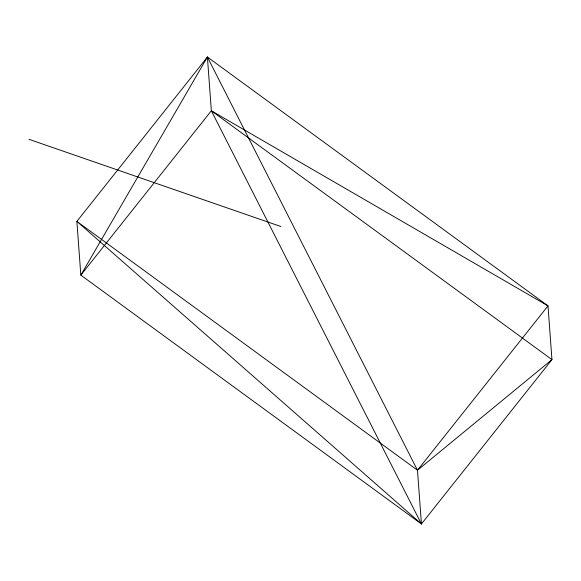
<?xml version="1.0" encoding="UTF-8"?>
<svg xmlns="http://www.w3.org/2000/svg" width="581" height="581" viewBox="0 0 581 581"><rect width="100%" height="100%" fill="white"/><g stroke="black" fill="none" stroke-linecap="round" stroke-linejoin="round"><path stroke-width="0.87" d="M207.402 57.032L80.832 275.125L421.436 523.968L551.95 359.617L548.006 305.875L207.402 57.032L76.881 221.383L80.832 275.125L211.346 110.775L207.402 57.032L417.485 470.225L421.436 523.968L76.881 221.383L417.485 470.225L551.95 359.617L211.346 110.775L421.436 523.968M417.485 470.225L548.006 305.875L211.346 110.775M29.05 139.346L280.899 226.517"/></g></svg>
